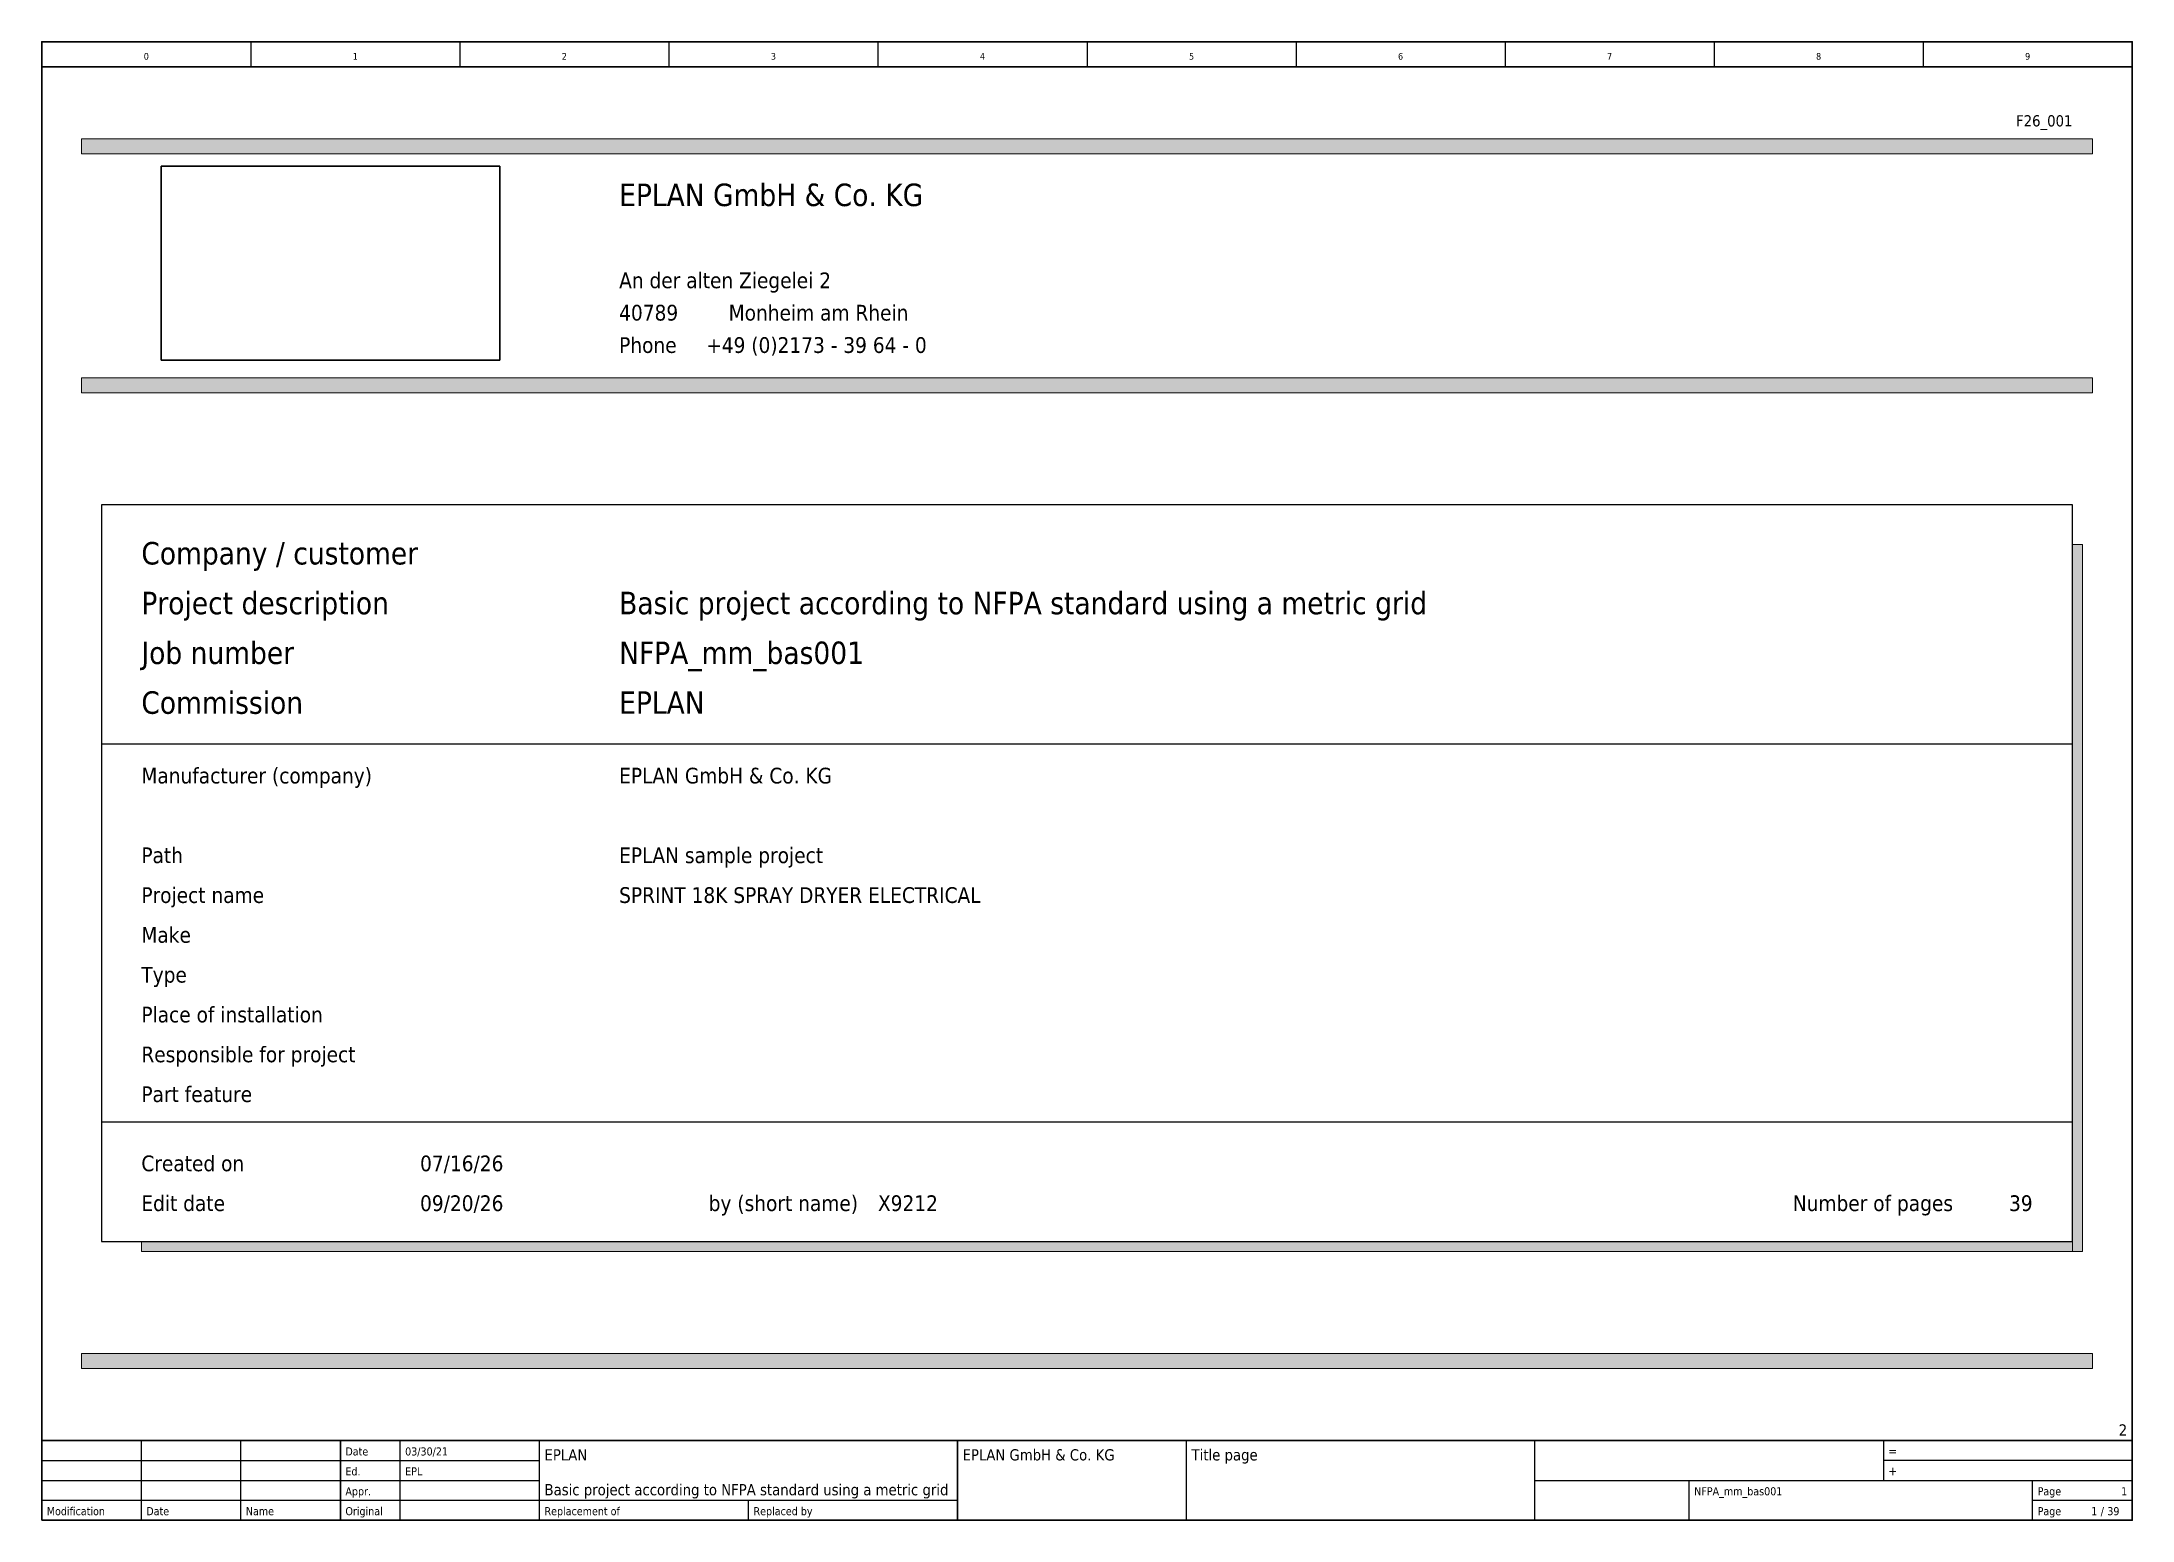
# Model space of a CAD drawing. Header units: millimetres. Extents: x 0 to 420, y 0 to 297.
import ezdxf
from ezdxf.enums import TextEntityAlignment as Align

# ---------------------------------------------------------------- set-up
doc = ezdxf.new("R2010")
doc.units = ezdxf.units.MM
for name, color, linetype, lineweight in [('EPLAN200', 7, 'Continuous', 35), ('EPLAN201', 7, 'Continuous', 35), ('EPLAN205', 7, 'Continuous', 35), ('EPLAN451', 7, 'Continuous', 35), ('EPLAN452', 7, 'Continuous', 35), ('EPLAN453', 7, 'Continuous', 35)]:
    doc.layers.add(name, color=color, linetype=linetype, lineweight=lineweight)
doc.styles.add('Tahoma', font='tahoma.ttf')
picture_1 = doc.add_image_def('image1.jpg', size_in_pixel=(403, 231))

# ---------------------------------------------------------------- blocks, each defined once
blk = doc.blocks.new('F26_001')
at = {"layer": 'EPLAN200', "linetype": 'Continuous', "lineweight": 13, "ltscale": 4}
for points in [[(8, 274.5), (412, 274.5), (412, 277.5), (8, 277.5)], [(8, 226.5), (412, 226.5), (412, 229.5), (8, 229.5)], [(408, 54), (410, 54), (410, 196), (408, 196)], [(20, 54), (408, 54), (408, 56), (20, 56)]]:
    blk.add_hatch(color=256, dxfattribs=at).paths.add_polyline_path(points, flags=0)
at = {"layer": 'EPLAN200', "linetype": 'Continuous', "lineweight": 9}
blk.add_hatch(color=256, dxfattribs=at).paths.add_polyline_path([(8, 30.5), (412, 30.5), (412, 33.5), (8, 33.5)], flags=0)
at = {"layer": 'EPLAN200', "linetype": 'Continuous', "lineweight": 25, "ltscale": 4}
for p, q in [((12, 156), (408, 156)), ((12, 80), (408, 80))]:
    blk.add_line(p, q, dxfattribs=at)
at = {"layer": 'EPLAN200', "linetype": 'Continuous', "lineweight": 13, "ltscale": 4}
for points in [[(8, 274.5), (412, 274.5), (412, 277.5), (8, 277.5)], [(8, 226.5), (412, 226.5), (412, 229.5), (8, 229.5)], [(408, 54), (410, 54), (410, 196), (408, 196)], [(20, 54), (408, 54), (408, 56), (20, 56)]]:
    blk.add_lwpolyline(points, close=True, dxfattribs=at)
at = {"layer": 'EPLAN200', "linetype": 'Continuous', "lineweight": 25, "ltscale": 4}
blk.add_lwpolyline([(12, 56), (408, 56), (408, 204), (12, 204)], close=True, dxfattribs=at)
at = {"layer": 'EPLAN200', "linetype": 'Continuous', "lineweight": 9}
blk.add_lwpolyline([(8, 30.5), (412, 30.5), (412, 33.5), (8, 33.5)], close=True, dxfattribs=at)
at = {"layer": 'EPLAN200', "color": 7, "style": 'Tahoma'}
for s, height, p in [('Phone', 3.1605, (116, 234.5)), ('Company / customer', 4.515, (20, 192)), ('Project description', 4.515, (20, 182)), ('Job number', 4.515, (20, 172)), ('Commission', 4.515, (20, 162)), ('Manufacturer (company)', 3.1605, (20, 148)), ('Path', 3.1605, (20, 132)), ('Project name', 3.1605, (20, 124)), ('Make', 3.1605, (20, 116)), ('Type', 3.1605, (20, 108)), ('Place of installation', 3.1605, (20, 100)), ('Responsible for project', 3.1605, (20, 92)), ('Part feature', 3.1605, (20, 84))]:
    blk.add_text(s, height=height, dxfattribs=at).set_placement(p)
for s, p in [('Created on', (20, 71.68395)), ('Edit date', (20, 63.68395))]:
    blk.add_text(s, height=3.1605, dxfattribs=at).set_placement(p, align=Align.MIDDLE_LEFT)
for s, p in [('by (short name)', (164, 63.68395)), ('Number of pages', (384, 63.68395))]:
    blk.add_text(s, height=3.1605, dxfattribs=at).set_placement(p, align=Align.MIDDLE_RIGHT)
at = {"layer": 'EPLAN451', "color": 7, "style": 'Tahoma'}
for tag, p, height in [('14_10015_1', (116, 264), 4.515), ('14_10235', (116, 247.5), 3.1605), ('14_10237', (116, 241), 3.1605), ('14_10238', (138, 241), 3.1605), ('14_10240', (133.5, 234.5), 3.1605), ('14_10100', (116, 192), 4.515), ('14_10011', (116, 182), 4.515), ('14_10013', (116, 172), 4.515), ('14_10014', (116, 162), 4.515), ('14_10015', (116, 148), 3.1605), ('14_10901[1]', (116, 132), 3.1605), ('14_10000', (116, 124), 3.1605), ('14_10030', (116, 116), 3.1605), ('14_10031', (116, 108), 3.1605), ('14_10032', (116, 100), 3.1605), ('14_10025', (116, 92), 3.1605), ('14_10033', (116, 84), 3.1605)]:
    blk.add_attdef(tag, p, '', height=height, dxfattribs=at)
for tag, p in [('14_10021', (76, 71.68395)), ('14_10023', (76, 63.68395)), ('14_10022', (168, 63.68395))]:
    blk.add_attdef(tag, text='', height=3.1605, dxfattribs=at).set_placement(p, align=Align.MIDDLE_LEFT)
blk.add_attdef('14_10300', text='', height=3.1605, dxfattribs=at).set_placement((400, 63.68395), align=Align.MIDDLE_RIGHT)
at = {"layer": 'EPLAN452', "color": 7, "style": 'Tahoma'}
blk.add_attdef('4_11015', text='', height=2.2575, dxfattribs=at).set_placement((408, 280), align=Align.RIGHT)
at = {"layer": 'EPLAN205'}
image = blk.add_image(picture_1, insert=(24, 233.02233), size_in_units=(68, 38.97767), dxfattribs=at)
image.dxf.flags = 15
blk = doc.blocks.new('EPLFRAME')
at = {"layer": 'EPLAN201', "linetype": 'Continuous', "lineweight": 25, "ltscale": 4}
for p, q in [((42, 297), (42, 292)), ((84, 297), (84, 292)), ((126, 297), (126, 292)), ((168, 297), (168, 292)), ((210, 297), (210, 292)), ((252, 297), (252, 292)), ((294, 297), (294, 292)), ((336, 297), (336, 292)), ((378, 297), (378, 292)), ((20, 0), (20, 16)), ((40, 0), (40, 16)), ((72, 0), (72, 16)), ((100, 0), (100, 16)), ((230, 0), (230, 16)), ((300, 0), (300, 16)), ((370, 16), (370, 8)), ((0, 12), (100, 12)), ((420, 12), (370, 12)), ((0, 8), (100, 8)), ((300, 8), (420, 8)), ((331, 0), (331, 8)), ((400, 0), (400, 8)), ((0, 4), (184, 4)), ((142, 0), (142, 4)), ((400, 4), (420, 4))]:
    blk.add_line(p, q, dxfattribs=at)
at = {"layer": 'EPLAN201', "linetype": 'Continuous', "lineweight": 35, "ltscale": 4}
for p, q in [((0, 292), (420, 292)), ((0, 16), (420, 16)), ((60, 0), (60, 16)), ((184, 0), (184, 16))]:
    blk.add_line(p, q, dxfattribs=at)
blk.add_lwpolyline([(0, 0), (420, 0), (420, 297), (0, 297)], close=True, dxfattribs=at)
at = {"layer": 'EPLAN201', "color": 7, "style": 'Tahoma'}
for s, height, p in [('Date', 1.625, (61, 13)), ('=', 1.81, (371, 13)), ('Ed.', 1.625, (61, 9)), ('+', 1.81, (371, 9)), ('Appr.', 1.625, (61, 5)), ('Page', 1.625, (401, 5)), ('Modification', 1.6254, (1, 1)), ('Date', 1.625, (21, 1)), ('Name', 1.625, (41, 1)), ('Original', 1.625, (61, 1)), ('Replacement of', 1.6254, (101, 1)), ('Replaced by', 1.6254, (143, 1)), ('Page', 1.625, (401, 1))]:
    blk.add_text(s, height=height, dxfattribs=at).set_placement(p)
blk.add_text('/', height=1.63, dxfattribs=at).set_placement((414, 1), align=Align.CENTER)
at = {"layer": 'EPLAN451', "color": 7, "style": 'Tahoma'}
for tag, p, height in [('14_10014', (101, 12), 2.26), ('14_10015', (185, 12), 2.26), ('14_10011', (101, 5), 2.26), ('14_10013', (332, 5), 1.63), ('14_10151', (73, 1), 1.63), ('14_10300', (415, 1), 1.63)]:
    blk.add_attdef(tag, p, '', height=height, dxfattribs=at)
blk.add_attdef('4_25020', text='', height=1.63, dxfattribs=at).set_placement((413, 1), align=Align.RIGHT)
at = {"layer": 'EPLAN452', "color": 7, "style": 'Tahoma'}
for tag, p, height in [('4_11041', (1, 17), 2.26), ('4_11071[1]', (1, 13), 1.63), ('4_11074[1]', (21, 13), 1.63), ('4_11070[1]', (41, 13), 1.63), ('4_11024', (73, 13), 1.63), ('4_11011', (231, 12), 2.26), ('4_11030', (301, 12), 2.26), ('4_20132_1001', (374, 13), 1.63), ('4_11071[2]', (1, 9), 1.63), ('4_11074[2]', (21, 9), 1.63), ('4_11070[2]', (41, 9), 1.63), ('4_11022', (73, 9), 1.63), ('4_20134_1001', (374, 9), 1.63), ('4_11071[3]', (1, 5), 1.63), ('4_11074[3]', (21, 5), 1.63), ('4_11070[3]', (41, 5), 1.63), ('4_11080', (73, 5), 1.63), ('4_11059', (301, 5), 1.63)]:
    blk.add_attdef(tag, p, '', height=height, dxfattribs=at)
for tag, height, p in [('4_11040', 2.26, (419, 17)), ('4_11000', 1.63, (419, 5)), ('4_11085', 1.63, (141, 1)), ('4_11086', 1.63, (183, 1))]:
    blk.add_attdef(tag, text='', height=height, dxfattribs=at).set_placement(p, align=Align.RIGHT)
at = {"layer": 'EPLAN453', "color": 7, "style": 'Tahoma'}
for tag, p in [('53_19005_1', (21, 293)), ('53_19005', (63, 293)), ('53_19005_8', (105, 293)), ('53_19005_6', (147, 293)), ('53_19005_7', (189, 293)), ('53_19005_9', (231, 293)), ('53_19005_3', (273, 293)), ('53_19005_2', (315, 293)), ('53_19005_4', (357, 293)), ('53_19005_5', (399, 293))]:
    blk.add_attdef(tag, text='', height=1.35, dxfattribs=at).set_placement(p, align=Align.BOTTOM_CENTER)

msp = doc.modelspace()

# ---------------------------------------------------------------- block references
ref = msp.add_blockref('EPLFRAME', (0, 0))
ref.add_attrib('14_10011', 'Basic project according to NFPA standard using a metric grid', (101, 5), dxfattribs={"layer": 'EPLAN451', "color": 7, "height": 2.2575, "style": 'Tahoma'})
ref.add_attrib('14_10013', 'NFPA_mm_bas001', (332, 5), dxfattribs={"layer": 'EPLAN451', "color": 7, "height": 1.6254, "style": 'Tahoma'})
ref.add_attrib('14_10014', 'EPLAN', (101, 12), dxfattribs={"layer": 'EPLAN451', "color": 7, "height": 2.2575, "style": 'Tahoma'})
ref.add_attrib('4_11022', 'EPL', (73, 9), dxfattribs={"layer": 'EPLAN452', "color": 7, "height": 1.6254, "style": 'Tahoma'})
ref.add_attrib('4_11011', 'Title page', (231, 12), dxfattribs={"layer": 'EPLAN452', "color": 7, "height": 2.2575, "style": 'Tahoma'})
ref.add_attrib('53_19005', '1', dxfattribs={"layer": 'EPLAN453', "color": 7, "height": 1.3545, "style": 'Tahoma'}).set_placement((63, 293), align=Align.BOTTOM_CENTER)
ref.add_attrib('53_19005_1', '0', dxfattribs={"layer": 'EPLAN453', "color": 7, "height": 1.3545, "style": 'Tahoma'}).set_placement((21, 293), align=Align.BOTTOM_CENTER)
ref.add_attrib('53_19005_2', '7', dxfattribs={"layer": 'EPLAN453', "color": 7, "height": 1.3545, "style": 'Tahoma'}).set_placement((315, 293), align=Align.BOTTOM_CENTER)
ref.add_attrib('53_19005_3', '6', dxfattribs={"layer": 'EPLAN453', "color": 7, "height": 1.3545, "style": 'Tahoma'}).set_placement((273, 293), align=Align.BOTTOM_CENTER)
ref.add_attrib('53_19005_4', '8', dxfattribs={"layer": 'EPLAN453', "color": 7, "height": 1.3545, "style": 'Tahoma'}).set_placement((357, 293), align=Align.BOTTOM_CENTER)
ref.add_attrib('53_19005_5', '9', dxfattribs={"layer": 'EPLAN453', "color": 7, "height": 1.3545, "style": 'Tahoma'}).set_placement((399, 293), align=Align.BOTTOM_CENTER)
ref.add_attrib('53_19005_6', '3', dxfattribs={"layer": 'EPLAN453', "color": 7, "height": 1.3545, "style": 'Tahoma'}).set_placement((147, 293), align=Align.BOTTOM_CENTER)
ref.add_attrib('14_10300', '39', (415, 1), dxfattribs={"layer": 'EPLAN451', "color": 7, "height": 1.6254, "style": 'Tahoma'})
ref.add_attrib('4_11040', '2', dxfattribs={"layer": 'EPLAN452', "color": 7, "height": 2.2575, "style": 'Tahoma'}).set_placement((419, 17), align=Align.RIGHT)
ref.add_attrib('53_19005_7', '4', dxfattribs={"layer": 'EPLAN453', "color": 7, "height": 1.3545, "style": 'Tahoma'}).set_placement((189, 293), align=Align.BOTTOM_CENTER)
ref.add_attrib('4_11024', '03/30/21', (73, 13), dxfattribs={"layer": 'EPLAN452', "color": 7, "height": 1.6254, "style": 'Tahoma'})
ref.add_attrib('14_10015', 'EPLAN GmbH & Co. KG', (185, 12), dxfattribs={"layer": 'EPLAN451', "color": 7, "height": 2.2575, "style": 'Tahoma'})
ref.add_attrib('4_11000', '1', dxfattribs={"layer": 'EPLAN452', "color": 7, "height": 1.6254, "style": 'Tahoma'}).set_placement((419, 5), align=Align.RIGHT)
ref.add_attrib('53_19005_8', '2', dxfattribs={"layer": 'EPLAN453', "color": 7, "height": 1.3545, "style": 'Tahoma'}).set_placement((105, 293), align=Align.BOTTOM_CENTER)
ref.add_attrib('53_19005_9', '5', dxfattribs={"layer": 'EPLAN453', "color": 7, "height": 1.3545, "style": 'Tahoma'}).set_placement((231, 293), align=Align.BOTTOM_CENTER)
ref.add_attrib('4_25020', '1', dxfattribs={"layer": 'EPLAN451', "color": 7, "height": 1.6254, "style": 'Tahoma'}).set_placement((413, 1), align=Align.RIGHT)
ref = msp.add_blockref('F26_001', (0, 0))
ref.add_attrib('14_10015', 'EPLAN GmbH & Co. KG', (116, 148), dxfattribs={"layer": 'EPLAN451', "color": 7, "height": 3.1605, "style": 'Tahoma'})
ref.add_attrib('14_10011', 'Basic project according to NFPA standard using a metric grid', (116, 182), dxfattribs={"layer": 'EPLAN451', "color": 7, "height": 4.515, "style": 'Tahoma'})
ref.add_attrib('14_10240', '+49 (0)2173 - 39 64 - 0', (133.5, 234.5), dxfattribs={"layer": 'EPLAN451', "color": 7, "height": 3.1605, "style": 'Tahoma'})
ref.add_attrib('14_10237', '40789', (116, 241), dxfattribs={"layer": 'EPLAN451', "color": 7, "height": 3.1605, "style": 'Tahoma'})
ref.add_attrib('14_10021', '07/16/26', dxfattribs={"layer": 'EPLAN451', "color": 7, "height": 3.1605, "style": 'Tahoma'}).set_placement((76, 71.68395), align=Align.MIDDLE_LEFT)
ref.add_attrib('14_10013', 'NFPA_mm_bas001', (116, 172), dxfattribs={"layer": 'EPLAN451', "color": 7, "height": 4.515, "style": 'Tahoma'})
ref.add_attrib('14_10300', '39', dxfattribs={"layer": 'EPLAN451', "color": 7, "height": 3.1605, "style": 'Tahoma'}).set_placement((400, 63.68395), align=Align.MIDDLE_RIGHT)
ref.add_attrib('14_10901[1]', 'EPLAN sample project', (116, 132), dxfattribs={"layer": 'EPLAN451', "color": 7, "height": 3.1605, "style": 'Tahoma'})
ref.add_attrib('4_11015', 'F26_001', dxfattribs={"layer": 'EPLAN452', "color": 7, "height": 2.2575, "style": 'Tahoma'}).set_placement((408, 280), align=Align.RIGHT)
ref.add_attrib('14_10022', 'X9212', dxfattribs={"layer": 'EPLAN451', "color": 7, "height": 3.1605, "style": 'Tahoma'}).set_placement((168, 63.68395), align=Align.MIDDLE_LEFT)
ref.add_attrib('14_10235', 'An der alten Ziegelei 2', (116, 247.5), dxfattribs={"layer": 'EPLAN451', "color": 7, "height": 3.1605, "style": 'Tahoma'})
ref.add_attrib('14_10000', 'SPRINT 18K SPRAY DRYER ELECTRICAL', (116, 124), dxfattribs={"layer": 'EPLAN451', "color": 7, "height": 3.1605, "style": 'Tahoma'})
ref.add_attrib('14_10023', '09/20/26', dxfattribs={"layer": 'EPLAN451', "color": 7, "height": 3.1605, "style": 'Tahoma'}).set_placement((76, 63.68395), align=Align.MIDDLE_LEFT)
ref.add_attrib('14_10014', 'EPLAN', (116, 162), dxfattribs={"layer": 'EPLAN451', "color": 7, "height": 4.515, "style": 'Tahoma'})
ref.add_attrib('14_10238', 'Monheim am Rhein', (138, 241), dxfattribs={"layer": 'EPLAN451', "color": 7, "height": 3.1605, "style": 'Tahoma'})
ref.add_attrib('14_10015_1', 'EPLAN GmbH & Co. KG', (116, 264), dxfattribs={"layer": 'EPLAN451', "color": 7, "height": 4.515, "style": 'Tahoma'})

doc.saveas('drawing.dxf')
